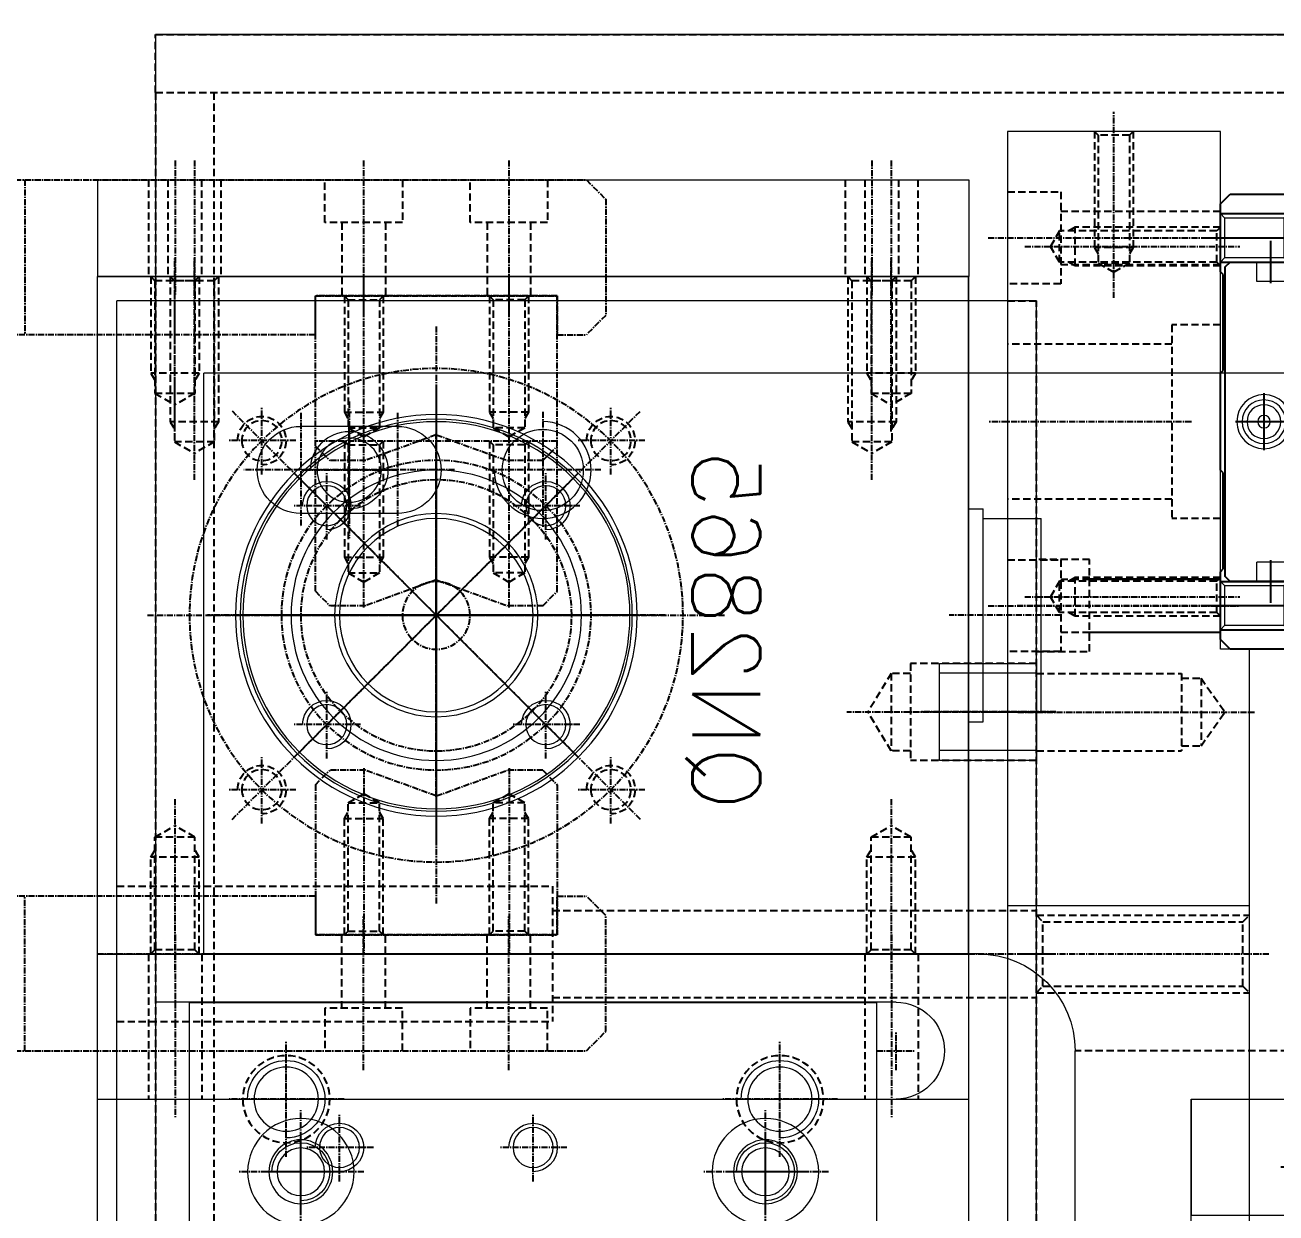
# Model space of a CAD drawing. Header units: millimetres. Extents: x -32759 to 129432, y 390 to 54305.
# Drawn here: x 20974 to 21103.2, y 26015.1 to 26137.9 of the extents above; entities that cross this region are included whole.
import ezdxf

# ---------------------------------------------------------------- set-up
doc = ezdxf.new("R2010")
doc.units = ezdxf.units.MM
for name, pattern in [('AM_ISO08W050', [18, 12, -1.5, 3, -1.5]), ('CENTER', [2, 1.25, -0.25, 0.25, -0.25]), ('HIDDEN', [0.375, 0.25, -0.125])]:
    doc.linetypes.add(name, pattern=pattern)
for name, color, linetype, lineweight in [('_BODY', 7, 'Continuous', 13), ('AM_4', 3, 'Continuous', 25), ('AM_5', 3, 'Continuous', 25), ('AM_7', 4, 'AM_ISO08W050', 25), ('AM_9', 253, 'Continuous', 0), ('ConnectionPoints', 7, 'Continuous', 50)]:
    doc.layers.add(name, color=color, linetype=linetype, lineweight=lineweight)
for name, color, linetype in [('CENTER', 1, 'CENTER'), ('CL', 1, 'CENTER'), ('HL', 2, 'HIDDEN')]:
    doc.layers.add(name, color=color, linetype=linetype)
doc.styles.add('한글', font='romans.shx', dxfattribs={"height": 4, "bigfont": 'whgtxt.shx'})

# ---------------------------------------------------------------- blocks, each defined once
blk = doc.blocks.new('TUWW')
at = {"ltscale": 0.5}
blk.add_circle((205051.78, 17531.93), 3.32, dxfattribs=at)
at = {"color": 1, "ltscale": 0.5}
blk.add_arc((205051.78, 17531.93), 4, 270, 180, dxfattribs=at)
at = {"layer": 'CL', "ltscale": 0.5}
for p, q in [((205051.78, 17536.93), (205051.78, 17526.93)), ((205046.78, 17531.93), (205056.78, 17531.93))]:
    blk.add_line(p, q, dxfattribs=at)
blk = doc.blocks.new('573QR')
at = {"ltscale": 0.5}
for q in [(204990.39, 18169.2), (204670.39, 17804.2)]:
    blk.add_line((204990.39, 17804.2), q, dxfattribs=at)
blk.add_blockref('TUWW', (-106.39, 292.27))
blk = doc.blocks.new('46YWWRW')
at = {"layer": 'HL', "ltscale": 3}
for p, q in [((205225.37, 17327.38), (205225.37, 17333.38)), ((205225.37, 17333.38), (205590.37, 17333.38)), ((205225.37, 17327.38), (205590.37, 17327.38))]:
    blk.add_line(p, q, dxfattribs=at)
blk = doc.blocks.new('567ETW')
at = {"layer": 'HL', "ltscale": 3}
for p, q in [((204984.39, 17333.38), (204676.39, 17333.38)), ((204984.39, 17327.38), (204984.39, 17333.38)), ((204984.39, 17327.38), (204676.39, 17327.38))]:
    blk.add_line(p, q, dxfattribs=at)
blk = doc.blocks.new('56WERWR')
for name, p in [('573QR', (0, 203.47)), ('567ETW', (0, 680.29))]:
    blk.add_blockref(name, p)
at = {"xscale": -1, "rotation": 270}
blk.add_blockref('46YWWRW', (187657.01, -187217.7), dxfattribs=at)
blk = doc.blocks.new('y8itwt')
at = {"color": 1, "ltscale": 0.5}
blk.add_circle((240471.29, 30586.83), 14, dxfattribs=at)
at = {"layer": 'CL', "ltscale": 0.5}
for p, q in [((240471.29, 30602.81), (240471.29, 30570.86)), ((240455.32, 30586.83), (240487.27, 30586.83))]:
    blk.add_line(p, q, dxfattribs=at)
blk = doc.blocks.new('67iwrw')
at = {"color": 1, "ltscale": 0.5}
blk.add_circle((240418.07, 30534.5), 3.5, dxfattribs=at)
at = {"layer": 'CL', "ltscale": 0.5}
for p, q in [((240418.07, 30539.01), (240418.07, 30530)), ((240413.57, 30534.5), (240422.57, 30534.5))]:
    blk.add_line(p, q, dxfattribs=at)
blk = doc.blocks.new('e4ter')
at = {"layer": 'CL', "ltscale": 0.5}
blk.add_line((231586.49, 52130.68), (231602.49, 52130.68), dxfattribs=at)
at = {"layer": 'HL', "ltscale": 3}
for p, q in [((231588.49, 52134.68), (231592.89, 52134.68)), ((231592.89, 52134.68), (231592.89, 52126.68)), ((231592.89, 52132.93), (231600.49, 52132.93)), ((231592.89, 52128.43), (231600.49, 52128.43)), ((231592.89, 52126.68), (231588.49, 52126.68))]:
    blk.add_line(p, q, dxfattribs=at)
blk = doc.blocks.new('yioryry')
at = {"layer": 'CL', "ltscale": 0.5}
blk.add_line((235467.11, 50667.86), (235485.11, 50667.86), dxfattribs=at)
at = {"layer": 'HL', "ltscale": 3}
for p, q in [((235469.11, 50671.16), (235483.11, 50671.16)), ((235469.11, 50664.56), (235483.11, 50664.56))]:
    blk.add_line(p, q, dxfattribs=at)
blk = doc.blocks.new('6e54')
at = {"ltscale": 0.5}
for p, q in [((235176.91, 50206.73), (235178.91, 50208.73)), ((235178.91, 50208.73), (235190.91, 50208.73)), ((235190.91, 50208.73), (235192.91, 50206.73)), ((235176.91, 50142.73), (235176.91, 50206.73)), ((235192.91, 50203.73), (235192.91, 50206.73)), ((235188.91, 50178.73), (235188.91, 50203.73)), ((235188.91, 50203.73), (235192.91, 50203.73)), ((235192.91, 50178.73), (235188.91, 50178.73)), ((235192.91, 50178.73), (235192.91, 50124.73)), ((235176.91, 50148.73), (235192.91, 50148.73)), ((235176.91, 50143.73), (235192.91, 50143.73)), ((235162.91, 50128.73), (235176.91, 50142.73)), ((235162.91, 50128.73), (235162.91, 50088.73)), ((235189.91, 50121.73), (235192.91, 50124.73)), ((235176.91, 50121.73), (235176.91, 50116.73)), ((235176.91, 50121.73), (235189.91, 50121.73)), ((235181.91, 50116.73), (235176.91, 50116.73)), ((235181.91, 50116.73), (235181.91, 50088.73)), ((235162.91, 50088.73), (235181.91, 50088.73))]:
    blk.add_line(p, q, dxfattribs=at)
at = {"layer": 'HL', "ltscale": 3}
blk.add_line((235176.91, 50116.73), (235176.91, 50088.73), dxfattribs=at)
for name, p in [('e4ter', (3588.42, -1931.96)), ('e4ter', (3588.42, -1946.96)), ('yioryry', (-306.2, -553.13)), ('yioryry', (-306.2, -573.13))]:
    blk.add_blockref(name, p)
blk = doc.blocks.new('rtert')
at = {"layer": 'CL', "ltscale": 0.5}
blk.add_line((308634.07, 27466.31), (308614.87, 27466.31), dxfattribs=at)
at = {"layer": 'HL', "ltscale": 3}
for p, q in [((308616.87, 27468.31), (308617.25, 27467.93)), ((308616.87, 27468.31), (308628.87, 27468.31)), ((308617.25, 27467.93), (308617.25, 27464.68)), ((308617.25, 27467.93), (308630.49, 27467.93)), ((308628.87, 27468.31), (308628.87, 27464.31)), ((308628.87, 27468.31), (308629.53, 27467.93)), ((308630.49, 27467.93), (308630.49, 27464.68)), ((308630.49, 27467.93), (308631.43, 27466.31)), ((308630.49, 27464.68), (308631.43, 27466.31)), ((308616.87, 27464.31), (308617.25, 27464.68)), ((308616.87, 27464.31), (308628.87, 27464.31)), ((308617.25, 27464.68), (308630.49, 27464.68)), ((308628.87, 27464.31), (308629.53, 27464.68))]:
    blk.add_line(p, q, dxfattribs=at)
blk = doc.blocks.new('56eyeryry')
at = {"ltscale": 0.5}
for p, q in [((235056.74, 50704.63), (235056.74, 50679.63)), ((235072.24, 50704.63), (235056.74, 50704.63)), ((235073.74, 50703.13), (235072.24, 50704.63)), ((235073.74, 50703.13), (235073.74, 50699.45)), ((235071.08, 50692.13), (235073.74, 50699.45)), ((235071.08, 50692.13), (235073.74, 50684.81)), ((235073.74, 50684.81), (235073.74, 50681.13)), ((235072.24, 50679.63), (235073.74, 50681.13)), ((235072.24, 50679.63), (235056.74, 50679.63))]:
    blk.add_line(p, q, dxfattribs=at)
blk.add_blockref('rtert', (-73560.13, 23233.33))
at = {"xscale": -1, "rotation": 180}
blk.add_blockref('rtert', (-73560.13, 78150.94), dxfattribs=at)
blk = doc.blocks.new('UOYTY')
at = {"layer": 'CL', "ltscale": 0.5}
for name, p in [('6e54', (22064.1, 4609.86)), ('y8itwt', (16814.72, 24214.25)), ('56eyeryry', (22196.27, 4108.96)), ('67iwrw', (16867.94, 24266.58))]:
    blk.add_blockref(name, p, dxfattribs=at)
at = {"layer": 'CL', "ltscale": 0.5, "xscale": -1}
for name, p in [('6e54', (492507.92, 4609.86)), ('56eyeryry', (492360.75, 4108.96)), ('56eyeryry', (492375.75, 4108.96))]:
    blk.add_blockref(name, p, dxfattribs=at)
blk = doc.blocks.new('68w3rwt')
blk.add_blockref('UOYTY', (-40230.55, 0))
blk = doc.blocks.new('TYRTYUR')
at = {"layer": 'AM_4'}
for p, q in [((294113.52, 23504.47), (294112.52, 23503.47)), ((294120.52, 23504.47), (294113.52, 23504.47)), ((294120.02, 23503.97), (294119.52, 23503.47)), ((294152.02, 23503.97), (294120.02, 23503.97)), ((294120.82, 23504.17), (294120.52, 23504.47)), ((294130.72, 23504.17), (294120.82, 23504.17)), ((294131.02, 23504.47), (294130.72, 23504.17)), ((294141.02, 23504.47), (294131.02, 23504.47)), ((294141.32, 23504.17), (294141.02, 23504.47)), ((294151.22, 23504.17), (294141.32, 23504.17)), ((294151.52, 23504.47), (294151.22, 23504.17)), ((294158.52, 23504.47), (294151.52, 23504.47)), ((294152.52, 23503.47), (294152.02, 23503.97)), ((294159.52, 23503.47), (294158.52, 23504.47)), ((294112.52, 23503.47), (294112.52, 23497.47)), ((294119.52, 23503.47), (294119.52, 23485.57)), ((294152.52, 23485.57), (294152.52, 23503.47)), ((294159.52, 23497.47), (294159.52, 23503.47)), ((294113.52, 23496.47), (294112.52, 23497.47)), ((294112.52, 23497.47), (294118.52, 23497.47)), ((294117.02, 23496.11), (294117.02, 23497.47)), ((294118.52, 23493.88), (294118.52, 23497.47)), ((294153.52, 23493.88), (294153.52, 23497.47)), ((294153.52, 23497.47), (294159.52, 23497.47)), ((294155.02, 23496.11), (294155.02, 23497.47)), ((294159.52, 23497.47), (294158.52, 23496.47)), ((294115.87, 23496.47), (294113.52, 23496.47)), ((294158.52, 23496.47), (294156.18, 23496.47)), ((294118.99, 23493.07), (294117.57, 23495.52)), ((294142.14, 23495.47), (294129.91, 23495.47)), ((294154.46, 23495.5), (294153.06, 23493.07)), ((294128.52, 23494.08), (294128.52, 23491.56)), ((294143.52, 23491.56), (294143.52, 23494.08)), ((294131, 23490.59), (294129.75, 23490.67)), ((294129.75, 23490.67), (294131, 23490.59)), ((294141.05, 23490.59), (294142.29, 23490.67)), ((294128.52, 23488.38), (294128.52, 23481.47)), ((294129.75, 23489.27), (294131, 23489.35)), ((294131, 23489.35), (294129.75, 23489.27)), ((294142.29, 23489.27), (294141.05, 23489.35)), ((294143.52, 23481.47), (294143.52, 23488.38)), ((294119.52, 23485.57), (294120.02, 23485.07)), ((294120.02, 23485.07), (294128.52, 23485.07)), ((294143.52, 23485.07), (294152.02, 23485.07)), ((294152.02, 23485.07), (294152.52, 23485.57)), ((294128.52, 23481.47), (294129.52, 23480.47)), ((294142.52, 23480.47), (294143.52, 23481.47)), ((294129.52, 23480.47), (294142.52, 23480.47))]:
    blk.add_line(p, q, dxfattribs=at)
for points in [[(294117.02, 23496.11), (294117.27, 23495.9), (294117.49, 23495.64), (294117.57, 23495.52)], [(294154.46, 23495.5), (294154.65, 23495.76), (294154.88, 23496), (294155.02, 23496.11)]]:
    blk.add_lwpolyline(points, dxfattribs=at)
for centre, radius in [((294122.92, 23492.82), 2.75), ((294122.92, 23492.82), 2.25), ((294149.12, 23492.82), 2.75), ((294149.12, 23492.82), 2.25)]:
    blk.add_circle(centre, radius, dxfattribs=at)
for centre, radius, start, end in [((294115.87, 23494.47), 2, 54.7356, 90), ((294156.18, 23494.47), 2, 90, 125.2644), ((294128.28, 23495.72), 1.65, 278.5974, 351.5398), ((294143.77, 23495.72), 1.65, 188.4602, 261.4024), ((294115.52, 23491.07), 4, 0.0789, 30.013), ((294156.52, 23491.07), 4, 149.9967, 180), ((294128.28, 23489.93), 1.65, 26.7418, 81.4027), ((294143.77, 23489.93), 1.65, 98.5976, 153.2581), ((294130.98, 23490.29), 0.3, 15.5284, 86.3611), ((294130.98, 23489.65), 0.3, 273.6389, 344.4716), ((294129.69, 23489.97), 1.62, 345.6806, 14.3194), ((294142.35, 23489.97), 1.62, 165.6806, 194.3194), ((294141.07, 23490.29), 0.3, 93.6389, 164.4717), ((294141.07, 23489.65), 0.3, 195.5284, 266.3611), ((294128.28, 23490.02), 1.65, 278.5974, 333.2583), ((294143.77, 23490.02), 1.65, 206.7419, 261.4024)]:
    blk.add_arc(centre, radius, start, end, dxfattribs=at)
at = {"layer": 'AM_5'}
for p, q in [((294114.52, 23504.47), (294114.52, 23497.47)), ((294119.52, 23504.47), (294119.52, 23497.47)), ((294152.52, 23504.47), (294152.52, 23497.47)), ((294157.52, 23504.47), (294157.52, 23497.47))]:
    blk.add_line(p, q, dxfattribs=at)
at = {"layer": 'AM_7'}
for p, q in [((294117.02, 23505.87), (294117.02, 23497.07)), ((294155.02, 23505.87), (294155.02, 23497.07)), ((294136.02, 23497.03), (294136.02, 23502.91)), ((294133.08, 23499.97), (294138.96, 23499.97)), ((294121.72, 23499.27), (294117.32, 23499.27)), ((294154.72, 23499.27), (294150.32, 23499.27)), ((294136.02, 23496.22), (294136.02, 23479.72)), ((294122.92, 23489.94), (294122.92, 23495.71)), ((294149.12, 23489.94), (294149.12, 23495.71)), ((294120.03, 23492.82), (294125.81, 23492.82)), ((294146.23, 23492.82), (294152.01, 23492.82))]:
    blk.add_line(p, q, dxfattribs=at)
at = {"layer": 'AM_9'}
for p, q in [((294114.52, 23504.47), (294114.96, 23504.04)), ((294114.96, 23504.04), (294114.96, 23497.91)), ((294114.96, 23504.04), (294119.09, 23504.04)), ((294119.09, 23504.04), (294119.52, 23504.47)), ((294119.09, 23497.91), (294119.09, 23504.04)), ((294152.52, 23504.47), (294152.96, 23504.04)), ((294152.96, 23504.04), (294152.96, 23497.91)), ((294152.96, 23504.04), (294157.09, 23504.04)), ((294157.09, 23504.04), (294157.52, 23504.47)), ((294157.09, 23497.91), (294157.09, 23504.04)), ((294121.52, 23500.72), (294119.52, 23500.72)), ((294121.52, 23497.82), (294121.52, 23500.72)), ((294150.52, 23497.82), (294150.52, 23500.72)), ((294152.52, 23500.72), (294150.52, 23500.72)), ((294114.96, 23497.91), (294114.52, 23497.47)), ((294114.96, 23497.91), (294119.09, 23497.91)), ((294118.52, 23497.47), (294120.77, 23497.47)), ((294119.52, 23497.47), (294119.09, 23497.91)), ((294119.52, 23497.82), (294121.52, 23497.82)), ((294120.77, 23485.07), (294120.77, 23497.47)), ((294150.52, 23497.82), (294152.52, 23497.82)), ((294151.27, 23497.47), (294151.27, 23485.07)), ((294151.27, 23497.47), (294153.52, 23497.47)), ((294152.96, 23497.91), (294152.52, 23497.47)), ((294152.96, 23497.91), (294157.09, 23497.91)), ((294157.52, 23497.47), (294157.09, 23497.91)), ((294132.27, 23495.47), (294132.27, 23490.17)), ((294139.77, 23490.17), (294139.77, 23495.47)), ((294119.52, 23485.57), (294119.52, 23491.08)), ((294139.77, 23490.17), (294132.27, 23490.17)), ((294133.77, 23490.17), (294133.77, 23480.47)), ((294138.27, 23480.47), (294138.27, 23490.17))]:
    blk.add_line(p, q, dxfattribs=at)
for radius in [2.8, 2.25, 1.75, 0.643]:
    blk.add_circle((294136.02, 23499.97), radius, dxfattribs=at)
blk.add_arc((294130.98, 23489.65), 0.3, 273.6381, 344.4686, dxfattribs=at)
at = {"layer": 'ConnectionPoints'}
for p in [(294136.02, 23485.07, -20), (294136.02, 23485.07, -20), (294136.02, 23485.07, -20), (294136.02, 23480.47)]:
    blk.add_point(p, dxfattribs=at)
at = {"ltscale": 0.5, "style": '한글'}
blk.add_text('NH15-EM', height=4, dxfattribs=at).set_placement((294126.22, 23485.63))
blk = doc.blocks.new('tywerwt')
at = {"ltscale": 0.5}
blk.add_circle((251847.88, 16630.45), 2.07, dxfattribs=at)
at = {"color": 1, "ltscale": 0.5}
blk.add_arc((251847.88, 16630.45), 2.5, 270, 180, dxfattribs=at)
at = {"layer": 'CL', "ltscale": 0.5}
for p, q in [((251847.88, 16633.95), (251847.88, 16626.95)), ((251844.38, 16630.45), (251851.38, 16630.45))]:
    blk.add_line(p, q, dxfattribs=at)
blk = doc.blocks.new('56u7rtr')
at = {"ltscale": 0.5}
for radius in [10.5, 10]:
    blk.add_circle((217946.25, 15789.88), radius, dxfattribs=at)
at = {"layer": 'CL', "ltscale": 0.5}
for p, q in [((217946.25, 15810.07), (217946.25, 15769.69)), ((217960.52, 15804.16), (217931.97, 15775.61)), ((217931.97, 15804.16), (217960.52, 15775.61)), ((217966.44, 15789.88), (217926.06, 15789.88))]:
    blk.add_line(p, q, dxfattribs=at)
blk.add_circle((217946.25, 15789.88), 16, dxfattribs=at)
for p in [(-33912.94, -829.25), (-33890.32, -829.25), (-33912.94, -851.88), (-33890.32, -851.88)]:
    blk.add_blockref('tywerwt', p)
blk = doc.blocks.new('67rete')
at = {"ltscale": 0.5}
for p, q in [((215640.34, 16126.03), (215640.34, 15956.03)), ((215460.34, 16046.03), (215570.34, 16046.03)), ((215580.34, 16036.03), (215580.34, 15956.03)), ((215580.34, 15956.03), (215640.34, 15956.03))]:
    blk.add_line(p, q, dxfattribs=at)
blk.add_arc((215570.34, 16036.03), 10, 0, 90, dxfattribs=at)
at = {"layer": 'HL', "ltscale": 3}
blk.add_line((215570.34, 16086.03), (215570.34, 16046.03), dxfattribs=at)
blk.add_blockref('56u7rtr', (-2330.91, 190.15))
blk = doc.blocks.new('t7etret')
at = {"layer": 'CL', "ltscale": 0.5}
blk.add_line((296430.39, 35050.47), (296430.39, 35028.98), dxfattribs=at)
at = {"layer": 'HL', "ltscale": 3}
for p, q in [((296425.39, 35048.56), (296425.39, 35035.56)), ((296435.39, 35048.56), (296435.39, 35035.56)), ((296425.39, 35035.56), (296435.39, 35035.56)), ((296426.39, 35035.56), (296426.39, 35033.56)), ((296434.39, 35035.56), (296434.39, 35033.56)), ((296426.39, 35033.56), (296434.39, 35033.56)), ((296426.39, 35033.56), (296430.39, 35031.16)), ((296434.39, 35033.56), (296430.39, 35031.16))]:
    blk.add_line(p, q, dxfattribs=at)
blk = doc.blocks.new('tryer')
at = {"color": 1, "ltscale": 0.5}
for p, q in [((296282.78, 35015.6), (296292.78, 35015.6)), ((296282.78, 35005.6), (296282.78, 35015.6)), ((296292.78, 35015.6), (296292.78, 35005.6)), ((296282.78, 35014.6), (296292.78, 35014.6)), ((296282.78, 35006.6), (296292.78, 35006.6)), ((296292.78, 35005.6), (296282.78, 35005.6))]:
    blk.add_line(p, q, dxfattribs=at)
at = {"layer": 'CL', "ltscale": 0.5}
blk.add_line((296280.78, 35010.6), (296294.78, 35010.6), dxfattribs=at)
blk = doc.blocks.new('turtetr')
at = {"layer": 'CL', "ltscale": 0.5}
for p, q in [((280431.61, 4861.2), (280431.61, 4854.2)), ((280428.11, 4857.7), (280435.11, 4857.7))]:
    blk.add_line(p, q, dxfattribs=at)
at = {"layer": 'HL', "ltscale": 3}
blk.add_circle((280431.61, 4857.7), 2.07, dxfattribs=at)
blk.add_arc((280431.61, 4857.7), 2.5, 270, 180, dxfattribs=at)
blk = doc.blocks.new('567e5yry')
at = {"ltscale": 0.5}
for radius in [20.75, 20.25]:
    blk.add_circle((218772.38, 15789.97), radius, dxfattribs=at)
at = {"layer": 'CL', "ltscale": 0.5}
for p, q in [((218772.38, 15760.13), (218772.38, 15819.82)), ((218793.49, 15768.87), (218751.28, 15811.07)), ((218751.28, 15768.87), (218793.49, 15811.07)), ((218802.23, 15789.97), (218742.54, 15789.97))]:
    blk.add_line(p, q, dxfattribs=at)
blk.add_circle((218772.38, 15789.97), 25.5, dxfattribs=at)
for p in [(-61677.25, 10950.31), (-61641.19, 10950.31), (-61677.25, 10914.25), (-61641.19, 10914.25)]:
    blk.add_blockref('turtetr', p)
blk = doc.blocks.new('urte')
at = {"layer": 'CL', "ltscale": 0.5}
blk.add_line((218737.38, 15754.97), (218737.38, 15853.97), dxfattribs=at)
at = {"layer": 'HL', "ltscale": 3}
for p, q in [((218732.88, 15801.97), (218732.88, 15851.97)), ((218741.88, 15801.97), (218741.88, 15851.97)), ((218730.38, 15801.97), (218744.38, 15801.97)), ((218730.38, 15756.97), (218730.38, 15801.97)), ((218744.38, 15756.97), (218744.38, 15801.97))]:
    blk.add_line(p, q, dxfattribs=at)
blk = doc.blocks.new('67ry5')
at = {"ltscale": 0.5}
for p, q in [((216208.97, 16042.12), (216473.97, 16042.12)), ((216473.97, 16042.12), (216473.97, 15947.12)), ((216208.97, 15947.12), (216473.97, 15947.12))]:
    blk.add_line(p, q, dxfattribs=at)
at = {"xscale": -1}
for name, p in [('urte', (435143.86, 190.15)), ('t7etret', (512861.86, -19006.44))]:
    blk.add_blockref(name, p, dxfattribs=at)
at = {"xscale": -1, "rotation": 90}
blk.add_blockref('tryer', (251442.08, 312324.9), dxfattribs=at)
for name, p in [('567e5yry', (-2330.91, 190.15)), ('tywerwt', (-35461.4, -640.33)), ('tywerwt', (-35461.4, -660.33))]:
    blk.add_blockref(name, p)
blk = doc.blocks.new('udg')
at = {"layer": 'CL', "ltscale": 0.5}
blk.add_line((305247.83, 33940.32), (305223.37, 33940.32), dxfattribs=at)
at = {"layer": 'HL', "ltscale": 3}
for p, q in [((305230.91, 33944.32), (305230.91, 33936.32)), ((305245.91, 33944.32), (305230.91, 33944.32)), ((305228.91, 33943.82), (305226.44, 33940.32)), ((305228.91, 33943.82), (305228.91, 33936.82)), ((305230.91, 33943.82), (305228.91, 33943.82)), ((305228.91, 33936.82), (305226.44, 33940.32)), ((305230.91, 33936.82), (305228.91, 33936.82)), ((305245.91, 33936.32), (305230.91, 33936.32))]:
    blk.add_line(p, q, dxfattribs=at)
blk = doc.blocks.new('REDFGD')
at = {"layer": 'CL', "ltscale": 0.5}
blk.add_line((294201.26, 32435.12), (294227.26, 32435.12), dxfattribs=at)
at = {"layer": 'HL', "ltscale": 3}
for p, q in [((294203.26, 32439.87), (294208.76, 32439.87)), ((294208.76, 32439.87), (294208.76, 32430.37)), ((294208.76, 32437.87), (294225.26, 32437.87)), ((294208.76, 32432.37), (294225.26, 32432.37)), ((294208.76, 32430.37), (294203.26, 32430.37))]:
    blk.add_line(p, q, dxfattribs=at)
blk = doc.blocks.new('rtergwtw')
at = {"layer": 'CL', "ltscale": 0.5}
blk.add_line((216812.7, 16653.51), (216786.7, 16653.51), dxfattribs=at)
at = {"layer": 'HL', "ltscale": 3}
for p, q in [((216788.7, 16657.51), (216789.37, 16656.83)), ((216788.7, 16657.51), (216810.7, 16657.51)), ((216789.37, 16656.83), (216789.37, 16650.19)), ((216789.37, 16656.83), (216810.02, 16656.83)), ((216810.02, 16656.83), (216810.7, 16657.51)), ((216810.02, 16656.83), (216810.02, 16650.19)), ((216788.7, 16649.51), (216789.37, 16650.19)), ((216789.37, 16650.19), (216810.02, 16650.19)), ((216810.02, 16650.19), (216810.7, 16649.51)), ((216788.7, 16649.51), (216810.7, 16649.51))]:
    blk.add_line(p, q, dxfattribs=at)
blk = doc.blocks.new('678erte3')
at = {"layer": 'CL', "ltscale": 0.5}
blk.add_line((234021.92, 18492.67), (234002.72, 18492.67), dxfattribs=at)
at = {"layer": 'HL', "ltscale": 3}
for p, q in [((234004.72, 18494.67), (234005.1, 18494.29)), ((234004.72, 18494.67), (234016.72, 18494.67)), ((234016.72, 18494.67), (234016.72, 18490.67)), ((234016.72, 18494.67), (234017.38, 18494.29)), ((234005.1, 18494.29), (234005.1, 18491.05)), ((234005.1, 18494.29), (234018.34, 18494.29)), ((234018.34, 18494.29), (234018.34, 18491.05)), ((234018.34, 18494.29), (234019.28, 18492.67)), ((234018.34, 18491.05), (234019.28, 18492.67)), ((234004.72, 18490.67), (234005.1, 18491.05)), ((234004.72, 18490.67), (234016.72, 18490.67)), ((234005.1, 18491.05), (234018.34, 18491.05)), ((234016.72, 18490.67), (234017.38, 18491.05))]:
    blk.add_line(p, q, dxfattribs=at)
blk = doc.blocks.new('THRD')
at = {"layer": 'CL', "ltscale": 0.5}
blk.add_line((294201.01, 32419.53), (294224.01, 32419.53), dxfattribs=at)
at = {"layer": 'HL', "ltscale": 3}
for p, q in [((294203.01, 32424.28), (294208.51, 32424.28)), ((294208.51, 32424.28), (294208.51, 32414.78)), ((294208.51, 32422.28), (294222.01, 32422.28)), ((294208.51, 32416.78), (294222.01, 32416.78)), ((294208.51, 32414.78), (294203.01, 32414.78))]:
    blk.add_line(p, q, dxfattribs=at)
blk = doc.blocks.new('78E56TEYRY')
at = {"layer": 'CL', "ltscale": 0.5}
blk.add_line((293810.58, 32342.72), (293788.38, 32342.72), dxfattribs=at)
at = {"layer": 'HL', "ltscale": 3}
for p, q in [((293790.38, 32344.72), (293790.76, 32344.34)), ((293790.38, 32344.72), (293805.38, 32344.72)), ((293790.76, 32344.34), (293790.76, 32341.1)), ((293790.76, 32344.34), (293807, 32344.34)), ((293805.38, 32344.72), (293805.38, 32340.72)), ((293805.38, 32344.72), (293806.04, 32344.34)), ((293807, 32344.34), (293807, 32341.1)), ((293807, 32344.34), (293807.94, 32342.72)), ((293807, 32341.1), (293807.94, 32342.72)), ((293790.38, 32340.72), (293790.76, 32341.1)), ((293790.38, 32340.72), (293805.38, 32340.72)), ((293790.76, 32341.1), (293807, 32341.1)), ((293805.38, 32340.72), (293806.04, 32341.1))]:
    blk.add_line(p, q, dxfattribs=at)
blk = doc.blocks.new('rt6errt')
at = {"layer": 'CL', "ltscale": 0.5}
blk.add_line((220802.68, 19686.36), (220781.68, 19686.36), dxfattribs=at)
at = {"layer": 'HL', "ltscale": 3}
for p, q in [((220800.68, 19694.36), (220783.68, 19694.36)), ((220800.68, 19678.36), (220783.68, 19678.36))]:
    blk.add_line(p, q, dxfattribs=at)
blk = doc.blocks.new('tu7werw')
at = {"ltscale": 0.5}
for p, q in [((214816.19, 43451.84), (215009.19, 43451.84)), ((214982.69, 43426.84), (214982.69, 43451.84)), ((215009.19, 43451.84), (215009.19, 43448.84)), ((215009.19, 43448.84), (215062.69, 43448.84)), ((215062.69, 43448.84), (215062.69, 43426.84)), ((215062.69, 43426.84), (214762.69, 43426.84))]:
    blk.add_line(p, q, dxfattribs=at)
at = {"layer": 'HL', "ltscale": 3}
for p, q in [((215022.69, 43448.84), (215022.69, 43443.84)), ((215042.69, 43448.84), (215042.69, 43443.84)), ((215042.69, 43443.84), (215022.69, 43443.84)), ((214780.19, 43429.84), (215045.19, 43429.84)), ((215045.19, 43426.84), (215045.19, 43429.84))]:
    blk.add_line(p, q, dxfattribs=at)
for name, p, rotation in [('rtergwtw', (231631.2, -173358.86), 90), ('udg', (181062.37, 348675.75), 270), ('THRD', (247433.22, -250773.18), 90)]:
    blk.add_blockref(name, p, dxfattribs=dict(rotation=rotation))
at = {"xscale": -1}
for name, p, rotation in [('REDFGD', (182578.56, -250776.42), 270), ('78E56TEYRY', (247357.31, 337239.22), 90), ('REDFGD', (182616.56, -250776.42), 270), ('78E56TEYRY', (247393.51, 337239.22), 90), ('rt6errt', (195346.33, -177356.84), 270)]:
    blk.add_blockref(name, p, dxfattribs=dict(at, rotation=rotation))
blk.add_blockref('678erte3', (449067.41, 24945.17), dxfattribs=at)
blk = doc.blocks.new('yuity')
at = {"ltscale": 0.5}
blk.add_circle((285907.19, 34985.44), 2.07, dxfattribs=at)
at = {"color": 1, "ltscale": 0.5}
blk.add_arc((285907.19, 34985.44), 2.5, 270, 180, dxfattribs=at)
at = {"layer": 'CL', "ltscale": 0.5}
for p, q in [((285907.19, 34988.94), (285907.19, 34981.94)), ((285903.69, 34985.44), (285910.69, 34985.44))]:
    blk.add_line(p, q, dxfattribs=at)
blk = doc.blocks.new('ytud')
at = {"ltscale": 0.5}
for radius in [4.75, 2.75]:
    blk.add_circle((287561.04, 33342.62), radius, dxfattribs=at)
at = {"layer": 'CL', "ltscale": 0.5}
for p, q in [((287561.04, 33348.37), (287561.04, 33336.87)), ((287555.29, 33342.62), (287566.79, 33342.62))]:
    blk.add_line(p, q, dxfattribs=at)
blk = doc.blocks.new('yutaa')
at = {"ltscale": 0.5}
blk.add_circle((303922.04, 35185.16), 5.5, dxfattribs=at)
at = {"layer": 'CL', "ltscale": 0.5}
for p, q in [((303922.04, 35178.66), (303922.04, 35191.66)), ((303915.54, 35185.16), (303928.54, 35185.16))]:
    blk.add_line(p, q, dxfattribs=at)
blk = doc.blocks.new('utuii')
at = {"ltscale": 0.5}
blk.add_circle((288338.22, 33811.22), 2.07, dxfattribs=at)
at = {"color": 1, "ltscale": 0.5}
blk.add_arc((288338.22, 33811.22), 2.5, 270, 180, dxfattribs=at)
at = {"layer": 'CL', "ltscale": 0.5}
for p, q in [((288338.22, 33814.72), (288338.22, 33807.72)), ((288334.72, 33811.22), (288341.72, 33811.22))]:
    blk.add_line(p, q, dxfattribs=at)
blk = doc.blocks.new('ytut')
at = {"layer": 'CL', "ltscale": 0.5}
blk.add_line((288317.07, 33890.89), (288336.07, 33890.89), dxfattribs=at)
at = {"layer": 'HL', "ltscale": 3}
for p, q in [((288319.07, 33896.39), (288325.57, 33896.39)), ((288325.57, 33896.39), (288325.57, 33885.39)), ((288325.57, 33894.19), (288334.07, 33894.19)), ((288325.57, 33887.59), (288334.07, 33887.59)), ((288325.57, 33885.39), (288319.07, 33885.39))]:
    blk.add_line(p, q, dxfattribs=at)
blk = doc.blocks.new('hw3dfh')
at = {"ltscale": 0.5}
blk.add_circle((303894.77, 35182.81), 3.3, dxfattribs=at)
at = {"layer": 'CL', "ltscale": 0.5}
for p, q in [((303894.77, 35178.49), (303894.77, 35187.12)), ((303890.45, 35182.81), (303899.08, 35182.81))]:
    blk.add_line(p, q, dxfattribs=at)
blk = doc.blocks.new('ytew')
at = {"ltscale": 0.5}
for p, q in [((304706.05, 35354.03), (304706.05, 35369.03)), ((304706.05, 35369.03), (304806.05, 35369.03)), ((304806.05, 35354.03), (304806.05, 35369.03)), ((304706.05, 35354.03), (304806.05, 35354.03))]:
    blk.add_line(p, q, dxfattribs=at)
at = {"rotation": 90}
for name, p in [('ytut', (338602.94, -252965.04)), ('ytut', (338690.94, -252965.04)), ('utuii', (338524.27, -252976.69)), ('utuii', (338567.27, -252976.69)), ('utuii', (338610.27, -252976.69))]:
    blk.add_blockref(name, p, dxfattribs=at)
for p in [(831.29, 178.73), (891.29, 178.73)]:
    blk.add_blockref('hw3dfh', p)
blk = doc.blocks.new('tiur')
at = {"layer": 'CL', "ltscale": 0.5}
blk.add_line((288364.74, 33797.74), (288337.94, 33797.74), dxfattribs=at)
at = {"layer": 'HL', "ltscale": 3}
for p, q in [((288339.94, 33800.74), (288340.48, 33800.2)), ((288339.94, 33800.74), (288357.94, 33800.74)), ((288357.94, 33800.74), (288357.94, 33794.74)), ((288357.94, 33800.74), (288358.88, 33800.2)), ((288340.48, 33800.2), (288340.48, 33795.28)), ((288340.48, 33800.2), (288360.4, 33800.2)), ((288360.4, 33800.2), (288360.4, 33795.28)), ((288360.4, 33800.2), (288361.82, 33797.74)), ((288360.4, 33795.28), (288361.82, 33797.74)), ((288339.94, 33794.74), (288340.48, 33795.28)), ((288340.48, 33795.28), (288360.4, 33795.28)), ((288357.94, 33794.74), (288358.88, 33795.28)), ((288339.94, 33794.74), (288357.94, 33794.74))]:
    blk.add_line(p, q, dxfattribs=at)
blk = doc.blocks.new('RYJWE')
at = {"ltscale": 0.5}
for p, q in [((223236.67, 43455), (223236.67, 43467)), ((223236.67, 43467), (223301.67, 43467)), ((223301.67, 43455), (223301.67, 43467)), ((223236.67, 43455), (223301.67, 43455))]:
    blk.add_line(p, q, dxfattribs=at)
for p in [(-65086.54, 9650.78), (-65046.54, 9650.78)]:
    blk.add_blockref('utuii', p)
at = {"rotation": 180}
blk.add_blockref('tiur', (511641.62, 77258.75), dxfattribs=at)
blk = doc.blocks.new('UYRTD')
at = {"ltscale": 0.5}
for p, q in [((223218.67, 43668.22), (223318.67, 43668.22)), ((223218.67, 43588.22), (223218.67, 43668.22)), ((223318.67, 43588.22), (223318.67, 43668.22)), ((223218.67, 43588.22), (223318.67, 43588.22))]:
    blk.add_line(p, q, dxfattribs=at)
blk.add_circle((223268.67, 43620.22), 25.25, dxfattribs=at)
at = {"layer": 'CENTER', "color": 1, "linetype": 'CENTER'}
for p, q in [((223268.67, 43580.91), (223268.67, 43659.52)), ((223296.47, 43648.01), (223240.88, 43592.43)), ((223240.88, 43648.01), (223296.47, 43592.43)), ((223307.98, 43620.22), (223229.37, 43620.22))]:
    blk.add_line(p, q, dxfattribs=at)
blk.add_circle((223268.67, 43620.22), 35, dxfattribs=at)
for p in [(-80683.36, 8475.56), (-80623.36, 8475.56)]:
    blk.add_blockref('yutaa', p)
for name, p, rotation in [('ytud', (256568.29, -243900.32), 90), ('ytud', (256611.29, -243900.32), 90), ('ytud', (256654.29, -243900.32), 90), ('ytud', (256568.29, -243917.82), 90), ('ytud', (256654.29, -243917.82), 90), ('yuity', (509151.12, 78630.41), 180), ('yuity', (509200.62, 78630.41), 180), ('ytud', (256568.29, -243957.82), 90), ('ytud', (256654.29, -243957.82), 90), ('yuity', (509151.12, 78580.91), 180), ('yuity', (509200.62, 78580.91), 180)]:
    blk.add_blockref(name, p, dxfattribs=dict(rotation=rotation))
blk = doc.blocks.new('7RTYR')
at = {"ltscale": 0.5}
blk.add_line((223211.87, 44032.84), (223311.87, 44032.84), dxfattribs=at)
blk.add_circle((223261.87, 43984.84), 25.25, dxfattribs=at)
at = {"layer": 'CENTER', "color": 1, "linetype": 'CENTER'}
for p, q in [((223261.87, 43945.53), (223261.87, 44024.15)), ((223289.67, 44012.63), (223234.08, 43957.05)), ((223234.08, 44012.63), (223289.67, 43957.05)), ((223301.18, 43984.84), (223222.57, 43984.84))]:
    blk.add_line(p, q, dxfattribs=at)
blk.add_circle((223261.87, 43984.84), 35, dxfattribs=at)
at = {"xscale": -1, "rotation": 180}
blk.add_blockref('ytew', (-81494.18, 79386.87), dxfattribs=at)
at = {"color": 1}
blk.add_blockref('UYRTD', (-6.8, 364.62), dxfattribs=at)
for name, p, rotation in [('ytud', (256561.49, -243535.7), 90), ('ytud', (256604.49, -243535.7), 90), ('ytud', (256647.49, -243535.7), 90), ('ytud', (256561.49, -243553.2), 90), ('yuity', (509144.32, 78995.03), 180), ('yuity', (509193.81, 78995.03), 180), ('ytud', (256647.49, -243553.2), 90), ('ytud', (256561.49, -243593.2), 90), ('ytud', (256647.49, -243593.2), 90), ('yuity', (509144.32, 78945.54), 180), ('yuity', (509193.81, 78945.54), 180)]:
    blk.add_blockref(name, p, dxfattribs=dict(rotation=rotation))
for p in [(-80690.16, 8840.18), (-80630.16, 8840.18)]:
    blk.add_blockref('yutaa', p)
at = {"color": 1, "xscale": -1, "rotation": 270}
blk.add_blockref('RYJWE', (179756.87, -179283.83), dxfattribs=at)
at = {"color": 1, "rotation": 90}
blk.add_blockref('RYJWE', (266766.88, -179283.83), dxfattribs=at)
blk = doc.blocks.new('yrtwete')
at = {"ltscale": 0.5}
for p, q in [((214459.87, 41588.41), (214459.87, 41578.41)), ((214468.87, 41588.41), (214468.87, 41578.41))]:
    blk.add_line(p, q, dxfattribs=at)
for centre, start, end in [((214464.37, 41588.41), 0, 180), ((214464.37, 41578.41), 180, 0)]:
    blk.add_arc(centre, 4.5, start, end, dxfattribs=at)
at = {"layer": 'CL', "ltscale": 0.5}
for p, q in [((214464.37, 41594.31), (214464.37, 41572.52)), ((214470.26, 41588.41), (214458.48, 41588.41)), ((214471.43, 41583.41), (214457.31, 41583.41)), ((214470.26, 41578.41), (214458.48, 41578.41))]:
    blk.add_line(p, q, dxfattribs=at)
blk = doc.blocks.new('t7iwew')
at = {"ltscale": 0.5}
blk.add_circle((215328.44, 43179.99), 4.19, dxfattribs=at)
at = {"color": 1, "ltscale": 0.5}
blk.add_arc((215328.44, 43179.99), 5, 270, 180, dxfattribs=at)
at = {"layer": 'CL', "ltscale": 0.5}
for p, q in [((215328.44, 43185.99), (215328.44, 43173.99)), ((215322.44, 43179.99), (215334.44, 43179.99))]:
    blk.add_line(p, q, dxfattribs=at)
blk = doc.blocks.new('tyierte')
at = {"ltscale": 0.5}
blk.add_circle((302916.21, 19973.18), 3.32, dxfattribs=at)
at = {"color": 1, "ltscale": 0.5}
blk.add_arc((302916.21, 19973.18), 4, 270, 180, dxfattribs=at)
at = {"layer": 'CL', "ltscale": 0.5}
for p, q in [((302916.21, 19978.18), (302916.21, 19968.18)), ((302911.21, 19973.18), (302921.21, 19973.18))]:
    blk.add_line(p, q, dxfattribs=at)
blk = doc.blocks.new('uietwt')
at = {"ltscale": 0.5}
for p, q in [((214435.14, 41279.29), (214435.14, 40914.29)), ((214325.14, 40988.79), (214325.14, 40990.79)), ((214325.14, 40988.79), (214325.14, 40990.79)), ((214335.14, 40990.79), (214335.14, 40914.29)), ((214225.14, 40988.79), (214325.14, 40988.79)), ((214435.14, 40914.29), (214115.14, 40914.29))]:
    blk.add_line(p, q, dxfattribs=at)
blk.add_arc((214330.14, 40990.79), 5, 0, 180, dxfattribs=at)
at = {"layer": 'CL', "ltscale": 0.5}
for p, q in [((214330.14, 40988.79), (214330.14, 40992.79)), ((214328.14, 40990.79), (214332.14, 40990.79))]:
    blk.add_line(p, q, dxfattribs=at)
for name, p in [('tyierte', (-88591.08, 21005.61)), ('yrtwete', (-74.23, -649.12)), ('tyierte', (-88591.08, 20954.61))]:
    blk.add_blockref(name, p)
at = {"xscale": -1}
blk.add_blockref('t7iwew', (429718.58, -2225.7), dxfattribs=at)
blk = doc.blocks.new('yiwerwt')
at = {"ltscale": 0.5}
for p, q in [((215975.37, 41390.76), (215975.37, 41461.76)), ((215975.37, 41461.76), (216095.37, 41461.76)), ((216095.37, 41390.76), (216095.37, 41461.76)), ((216095.37, 41461.76), (216095.37, 41390.76)), ((215975.37, 41390.76), (216095.37, 41390.76))]:
    blk.add_line(p, q, dxfattribs=at)
for centre, radius in [((216035.37, 41450.26), 5), ((216035.37, 41450.26), 4), ((215992.87, 41450.26), 2.46), ((216077.87, 41450.26), 2.46), ((216035.37, 41402.26), 5), ((216035.37, 41402.26), 4), ((215992.87, 41402.26), 2.46), ((216077.87, 41402.26), 2.46)]:
    blk.add_circle(centre, radius, dxfattribs=at)
at = {"color": 1, "ltscale": 0.5}
for centre in [(215992.87, 41450.26), (216077.87, 41450.26), (215992.87, 41402.26), (216077.87, 41402.26)]:
    blk.add_arc(centre, 3, 270, 180, dxfattribs=at)
at = {"layer": 'CL', "ltscale": 0.5}
for p, q in [((216035.37, 41388.76), (216035.37, 41463.76)), ((215985.37, 41457.72), (215985.37, 41445.8)), ((216085.37, 41457.72), (216085.37, 41445.8)), ((216035.37, 41444.24), (216035.37, 41456.28)), ((215992.87, 41454.26), (215992.87, 41446.26)), ((216077.87, 41454.26), (216077.87, 41446.26)), ((215979.41, 41451.76), (215991.33, 41451.76)), ((216079.41, 41451.76), (216091.33, 41451.76)), ((215988.87, 41450.26), (215996.87, 41450.26)), ((216029.35, 41450.26), (216041.4, 41450.26)), ((216073.87, 41450.26), (216081.87, 41450.26)), ((216035.37, 41396.24), (216035.37, 41408.28)), ((215985.37, 41406.72), (215985.37, 41394.8)), ((215992.87, 41406.26), (215992.87, 41398.26)), ((216077.87, 41406.26), (216077.87, 41398.26)), ((216085.37, 41406.72), (216085.37, 41394.8)), ((215988.87, 41402.26), (215996.87, 41402.26)), ((216029.35, 41402.26), (216041.4, 41402.26)), ((216073.87, 41402.26), (216081.87, 41402.26)), ((215979.41, 41400.76), (215991.33, 41400.76)), ((216079.41, 41400.76), (216091.33, 41400.76))]:
    blk.add_line(p, q, dxfattribs=at)
at = {"layer": 'HL', "ltscale": 3}
for p, q in [((216002.87, 41390.76), (216002.87, 41461.76)), ((216067.87, 41390.76), (216067.87, 41461.76))]:
    blk.add_line(p, q, dxfattribs=at)
for centre in [(215985.37, 41451.76), (216085.37, 41451.76), (215985.37, 41400.76), (216085.37, 41400.76)]:
    blk.add_circle(centre, 4.5, dxfattribs=at)
blk = doc.blocks.new('7ireet')
at = {"ltscale": 0.5}
for p, q in [((216503.72, 41694.57), (216773.72, 41694.57)), ((216688.72, 41604.57), (216688.72, 41694.57)), ((216703.72, 41604.57), (216703.72, 41694.57)), ((216773.72, 41604.57), (216773.72, 41694.57)), ((216503.72, 41604.57), (216773.72, 41604.57))]:
    blk.add_line(p, q, dxfattribs=at)
for centre, radius in [((216681.22, 41673.57), 5.5), ((216681.22, 41673.57), 3.3), ((216738.72, 41639.57), 20), ((216681.22, 41625.57), 5.5), ((216681.22, 41625.57), 3.3)]:
    blk.add_circle(centre, radius, dxfattribs=at)
at = {"layer": 'CL', "ltscale": 0.5}
for p, q in [((216705.72, 41686.58), (216686.72, 41686.58)), ((216752.72, 41684.57), (216775.72, 41684.57)), ((216681.22, 41680.07), (216681.22, 41667.07)), ((216674.72, 41673.57), (216687.72, 41673.57)), ((216738.72, 41663.21), (216738.72, 41615.92)), ((216715.07, 41639.57), (216762.36, 41639.57)), ((216681.22, 41632.07), (216681.22, 41619.07)), ((216674.72, 41625.57), (216687.72, 41625.57)), ((216752.72, 41614.57), (216775.72, 41614.57)), ((216705.72, 41612.58), (216686.72, 41612.58))]:
    blk.add_line(p, q, dxfattribs=at)
at = {"layer": 'HL', "ltscale": 3}
for p, q in [((216703.72, 41689.33), (216688.72, 41689.33)), ((216758.72, 41687.07), (216757.97, 41686.63)), ((216758.72, 41687.07), (216758.72, 41682.07)), ((216773.72, 41687.07), (216758.72, 41687.07)), ((216773.72, 41687.07), (216773.28, 41686.63)), ((216756.65, 41686.63), (216755.45, 41684.57)), ((216756.65, 41686.63), (216756.65, 41682.5)), ((216773.28, 41686.63), (216756.65, 41686.63)), ((216773.28, 41686.63), (216773.28, 41682.5)), ((216756.65, 41682.5), (216755.45, 41684.57)), ((216703.72, 41683.83), (216688.72, 41683.83)), ((216773.28, 41682.5), (216756.65, 41682.5)), ((216758.72, 41682.07), (216757.97, 41682.5)), ((216773.72, 41682.07), (216758.72, 41682.07)), ((216773.72, 41682.07), (216773.28, 41682.5)), ((216758.72, 41617.07), (216757.97, 41616.63)), ((216758.72, 41617.07), (216758.72, 41612.07)), ((216773.72, 41617.07), (216758.72, 41617.07)), ((216773.72, 41617.07), (216773.28, 41616.63)), ((216756.65, 41616.63), (216755.45, 41614.57)), ((216756.65, 41616.63), (216756.65, 41612.5)), ((216773.28, 41616.63), (216756.65, 41616.63)), ((216773.28, 41616.63), (216773.28, 41612.5)), ((216703.72, 41615.33), (216688.72, 41615.33)), ((216756.65, 41612.5), (216755.45, 41614.57)), ((216773.28, 41612.5), (216756.65, 41612.5)), ((216758.72, 41612.07), (216757.97, 41612.5)), ((216773.72, 41612.07), (216758.72, 41612.07)), ((216773.72, 41612.07), (216773.28, 41612.5)), ((216703.72, 41609.83), (216688.72, 41609.83))]:
    blk.add_line(p, q, dxfattribs=at)
blk = doc.blocks.new('y7isefwte')
at = {"color": 4, "ltscale": 0.5}
for p, q in [((216704.35, 40933.44), (216724.35, 40933.44)), ((216704.35, 40927.44), (216704.35, 40933.44)), ((216724.35, 40927.44), (216724.35, 40933.44)), ((216703.35, 40927.44), (216725.35, 40927.44)), ((216703.35, 40925.94), (216703.35, 40927.44)), ((216725.35, 40925.94), (216725.35, 40927.44)), ((216679.35, 40925.94), (216679.35, 40835.94)), ((216679.35, 40925.94), (216749.35, 40925.94)), ((216749.35, 40925.94), (216749.35, 40835.94)), ((216679.35, 40835.94), (216749.35, 40835.94))]:
    blk.add_line(p, q, dxfattribs=at)
blk.add_circle((216714.35, 40870.94), 15, dxfattribs=at)
at = {"layer": 'CL', "ltscale": 0.5}
for p, q in [((216714.35, 40935.44), (216714.35, 40923.94)), ((216695.35, 40917.94), (216677.35, 40917.94)), ((216733.35, 40917.94), (216751.35, 40917.94)), ((216714.35, 40889.71), (216714.35, 40852.18)), ((216695.58, 40870.94), (216733.11, 40870.94)), ((216695.35, 40843.94), (216677.35, 40843.94)), ((216733.35, 40843.94), (216751.35, 40843.94))]:
    blk.add_line(p, q, dxfattribs=at)
at = {"layer": 'HL', "ltscale": 3}
for p, q in [((216679.35, 40920.44), (216679.78, 40920.01)), ((216679.35, 40920.44), (216689.35, 40920.44)), ((216689.35, 40920.44), (216689.35, 40915.44)), ((216689.35, 40920.44), (216690.1, 40920.01)), ((216739.35, 40920.44), (216738.6, 40920.01)), ((216739.35, 40920.44), (216739.35, 40915.44)), ((216749.35, 40920.44), (216739.35, 40920.44)), ((216749.35, 40920.44), (216748.91, 40920.01)), ((216679.78, 40920.01), (216679.78, 40915.88)), ((216679.78, 40920.01), (216691.41, 40920.01)), ((216691.41, 40920.01), (216691.41, 40915.88)), ((216691.41, 40920.01), (216692.61, 40917.94)), ((216737.28, 40920.01), (216736.09, 40917.94)), ((216737.28, 40920.01), (216737.28, 40915.88)), ((216748.91, 40920.01), (216737.28, 40920.01)), ((216748.91, 40920.01), (216748.91, 40915.88)), ((216691.41, 40915.88), (216692.61, 40917.94)), ((216737.28, 40915.88), (216736.09, 40917.94)), ((216679.35, 40915.44), (216679.78, 40915.88)), ((216679.35, 40915.44), (216689.35, 40915.44)), ((216679.78, 40915.88), (216691.41, 40915.88)), ((216689.35, 40915.44), (216690.1, 40915.88)), ((216748.91, 40915.88), (216737.28, 40915.88)), ((216739.35, 40915.44), (216738.6, 40915.88)), ((216749.35, 40915.44), (216739.35, 40915.44)), ((216749.35, 40915.44), (216748.91, 40915.88)), ((216679.35, 40846.44), (216679.78, 40846.01)), ((216679.35, 40846.44), (216689.35, 40846.44)), ((216679.78, 40846.01), (216679.78, 40841.88)), ((216679.78, 40846.01), (216691.41, 40846.01)), ((216689.35, 40846.44), (216689.35, 40841.44)), ((216689.35, 40846.44), (216690.1, 40846.01)), ((216691.41, 40846.01), (216691.41, 40841.88)), ((216691.41, 40846.01), (216692.61, 40843.94)), ((216737.28, 40846.01), (216736.09, 40843.94)), ((216737.28, 40846.01), (216737.28, 40841.88)), ((216748.91, 40846.01), (216737.28, 40846.01)), ((216739.35, 40846.44), (216738.6, 40846.01)), ((216739.35, 40846.44), (216739.35, 40841.44)), ((216749.35, 40846.44), (216739.35, 40846.44)), ((216749.35, 40846.44), (216748.91, 40846.01)), ((216748.91, 40846.01), (216748.91, 40841.88)), ((216691.41, 40841.88), (216692.61, 40843.94)), ((216737.28, 40841.88), (216736.09, 40843.94)), ((216679.35, 40841.44), (216679.78, 40841.88)), ((216679.35, 40841.44), (216689.35, 40841.44)), ((216679.78, 40841.88), (216691.41, 40841.88)), ((216689.35, 40841.44), (216690.1, 40841.88)), ((216748.91, 40841.88), (216737.28, 40841.88)), ((216739.35, 40841.44), (216738.6, 40841.88)), ((216749.35, 40841.44), (216739.35, 40841.44)), ((216749.35, 40841.44), (216748.91, 40841.88))]:
    blk.add_line(p, q, dxfattribs=at)
at = {"color": 4, "ltscale": 0.5, "style": '한글'}
blk.add_text('QN2865', height=7, dxfattribs=at).set_placement((216694.21, 40897.4))
blk = doc.blocks.new('gjgdsgs')
at = {"ltscale": 0.5}
for p, q in [((217115.23, 41235.28), (217115.23, 41245.28)), ((217115.23, 41245.28), (217205.23, 41245.28)), ((217205.23, 41235.28), (217205.23, 41245.28)), ((217115.23, 41235.28), (217205.23, 41235.28))]:
    blk.add_line(p, q, dxfattribs=at)
at = {"layer": 'CL', "ltscale": 0.5}
for p, q in [((217123.23, 41233.28), (217123.23, 41247.28)), ((217125.23, 41233.28), (217125.23, 41247.28)), ((217195.23, 41233.28), (217195.23, 41247.28)), ((217197.23, 41233.28), (217197.23, 41247.28))]:
    blk.add_line(p, q, dxfattribs=at)
at = {"layer": 'HL', "ltscale": 3}
for p, q in [((217120.48, 41235.28), (217120.48, 41245.28)), ((217122.48, 41235.28), (217122.48, 41245.28)), ((217125.98, 41235.28), (217125.98, 41245.28)), ((217127.98, 41235.28), (217127.98, 41245.28)), ((217192.48, 41235.28), (217192.48, 41245.28)), ((217194.48, 41235.28), (217194.48, 41245.28)), ((217197.98, 41235.28), (217197.98, 41245.28)), ((217199.98, 41235.28), (217199.98, 41245.28))]:
    blk.add_line(p, q, dxfattribs=at)
blk = doc.blocks.new('5uw434')
for name, p in [('y7isefwte', (-1334.78, 723.57)), ('7ireet', (-1359.15, -45.05)), ('yiwerwt', (-755.8, 178.26))]:
    blk.add_blockref(name, p)
at = {"rotation": 90}
blk.add_blockref('gjgdsgs', (256659.85, -175555.71), dxfattribs=at)
blk = doc.blocks.new('567wrw')
for name, p in [('uietwt', (2471.6, 3610.06)), ('67rete', (1231.4, 28573.32)), ('tu7werw', (1834.04, 1185.52)), ('5uw434', (1467.16, 2958.84)), ('67ry5', (405.26, 28573.23))]:
    blk.add_blockref(name, p)
at = {"color": 1}
blk.add_blockref('7RTYR', (-6515.14, 678.51), dxfattribs=at)
at = {"rotation": 180}
blk.add_blockref('TYRTYUR', (511002.75, 68138.83), dxfattribs=at)
blk = doc.blocks.new('y8e5ey')
at = {"color": 0, "rotation": 90}
blk.add_blockref('68w3rwt', (152397.482, -204251.514), dxfattribs=at)
at = {"rotation": 90}
for name, p in [('567wrw', (142149.749, -204042.772)), ('56WERWR', (115633.062, -192126.433))]:
    blk.add_blockref(name, p, dxfattribs=at)
blk = doc.blocks.new('1')
at = {"color": 6, "xscale": -1}
blk.add_blockref('y8e5ey', (100575.763, -6800.077), dxfattribs=at)
blk = doc.blocks.new('sdfgsdfgcxvxbxcv')
blk.add_blockref('1', (266381.038, 132792.991))

msp = doc.modelspace()

# ---------------------------------------------------------------- block references
at = {"layer": '_BODY'}
msp.add_blockref('sdfgsdfgcxvxbxcv', (-248343.91, -112719.97), dxfattribs=at)

doc.saveas('drawing.dxf')
